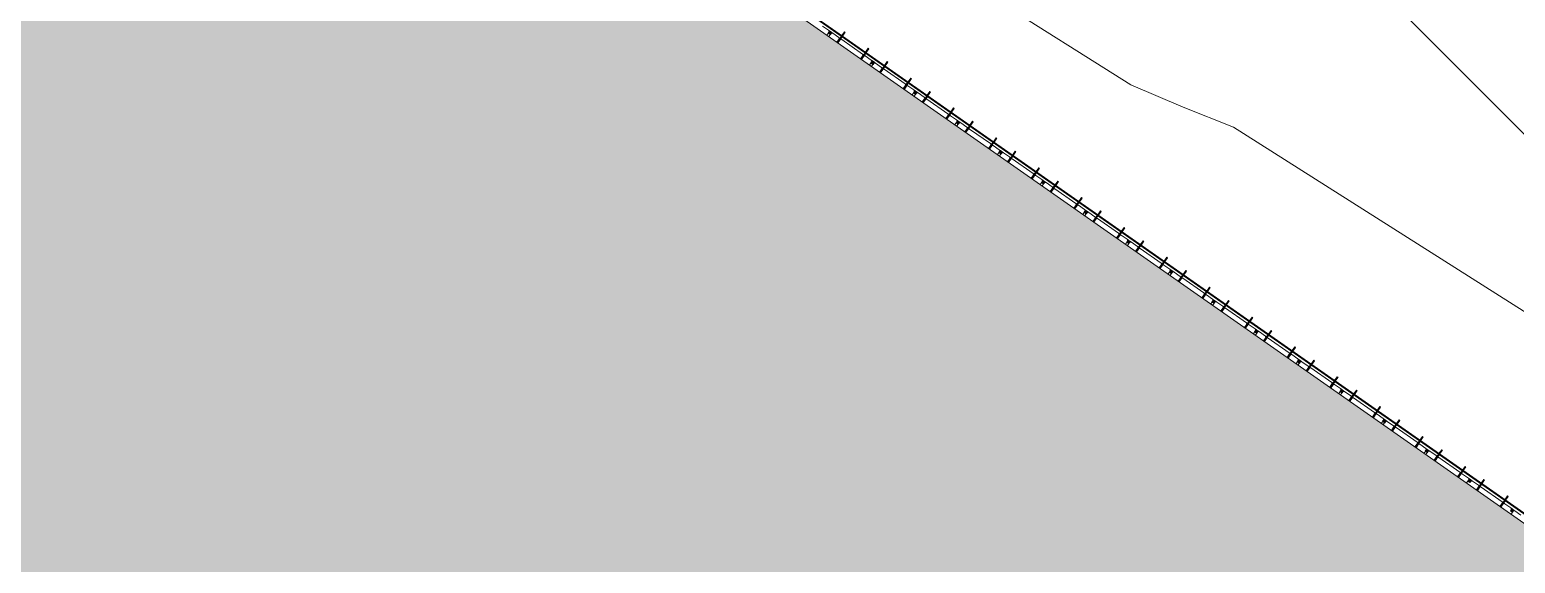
# Model space of a CAD drawing. Header units: millimetres. Extents: x -861324 to 439029, y -308065 to 694685.
# Drawn here: x -460050 to -388432, y 230517 to 256241 of the extents above; entities that cross this region are included whole.
import ezdxf

# ---------------------------------------------------------------- set-up
doc = ezdxf.new("R2010")
doc.units = ezdxf.units.MM
for name, color, linetype, lineweight in [('A-DETL-GENF', 92, 'Continuous', 9), ('A-DETL-THIN', 151, 'Continuous', 9), ('A-GENM', 13, 'Continuous', 9), ('C-TOPO-MAJR', 7, 'Continuous', 35), ('C-TOPO-MINR', 7, 'Continuous', 9), ('S-BEAM', 12, 'Continuous', 9)]:
    doc.layers.add(name, color=color, linetype=linetype, lineweight=lineweight)

# ---------------------------------------------------------------- blocks, each defined once
blk = doc.blocks.new('Dải phao đi lại kèm đỡ invester - DẢI PHAO ĐI LẠI-18522-BỐ TRÍ BÈ PIN HỒ BẢN MÒNG')
at = {"layer": 'A-GENM', "color": 7}
for p, q in [((-242, 1312), (-118, 1312)), ((-242, 1130), (-242, 1312)), ((-242, 1130), (-242, 770)), ((-242, 709), (-242, 770)), ((-192, 720), (0, 720)), ((-118, 1190), (-182, 1190)), ((-118, 1190), (-182, 1190)), ((-118, 1282), (-118, 1190)), ((-118, 1282), (-118, 1190)), ((0, 1312), (-88, 1312)), ((-242, 610), (-242, 669)), ((-242, 610), (-242, -620)), ((0, 660), (-192, 660)), ((-242, -681), (-242, -620)), ((-192, -670), (0, -670)), ((-242, -780), (-242, -721)), ((-242, -780), (-242, -1130)), ((-242, -1312), (-242, -1130)), ((-118, -1312), (-242, -1312)), ((0, -730), (-192, -730)), ((-182, -1190), (-118, -1190)), ((-182, -1190), (-118, -1190)), ((-118, -1190), (-118, -1282)), ((-118, -1190), (-118, -1282)), ((-88, -1312), (0, -1312))]:
    blk.add_line(p, q, dxfattribs=at)
at = {"layer": 'A-GENM', "color": 9}
for p, q in [((-242, 1312), (-242, 1130)), ((-118, 1312), (-242, 1312)), ((-242, 709), (-242, 770)), ((-182, 1190), (-118, 1190)), ((-182, 1190), (-118, 1190)), ((-118, 1190), (-118, 1282)), ((-118, 1190), (-118, 1282)), ((-242, 610), (-242, 669)), ((-242, -681), (-242, -620)), ((-242, -780), (-242, -721)), ((-242, -1130), (-242, -1312)), ((-242, -1312), (-118, -1312)), ((-118, -1190), (-182, -1190)), ((-118, -1190), (-182, -1190)), ((-118, -1282), (-118, -1190)), ((-118, -1282), (-118, -1190))]:
    blk.add_line(p, q, dxfattribs=at)
at = {"layer": 'A-GENM', "color": 7}
for centre, radius, start, end in [((-182, 1130), 60, 90, 180), ((-182, 1130), 60, 90, 180), ((-192, 770), 50, 180, 270), ((-192, 770), 50, 180, 255), ((-183, 1249), 25, 90, 270), ((-183, 1249), 25, 270, 90), ((-88, 1282), 30, 90, 180), ((-192, 610), 50, 90, 180), ((-192, 610), 50, 90, 165), ((-192, -620), 50, 180, 270), ((-192, -620), 50, 180, 255), ((-192, -780), 50, 90, 180), ((-182, -1130), 60, 180, 270), ((-182, -1130), 60, 180, 270), ((-192, -780), 50, 90, 165), ((-183, -1259), 25, 90, 270), ((-183, -1259), 25, 270, 90), ((-88, -1282), 30, 180, 270)]:
    blk.add_arc(centre, radius, start, end, dxfattribs=at)
at = {"layer": 'A-GENM', "color": 9}
for centre, radius, start, end in [((-182, 1130), 60, 90, 180), ((-182, 1130), 60, 90, 180), ((-183, 1249), 25, 90, 270), ((-183, 1249), 25, 270, 90), ((-182, -1130), 60, 180, 270), ((-182, -1130), 60, 180, 270), ((-183, -1259), 25, 90, 270), ((-183, -1259), 25, 270, 90)]:
    blk.add_arc(centre, radius, start, end, dxfattribs=at)
blk = doc.blocks.new('Dầm C52 - Dầm C52-19796-BỐ TRÍ BÈ PIN HỒ BẢN MÒNG')
at = {"layer": 'S-BEAM', "color": 7}
for p, q in [((38987, 20), (39347, 20)), ((39387, 20), (39613, 20)), ((39613, 20), (39613, -20)), ((39347, -20), (38987, -20)), ((39613, -20), (39387, -20))]:
    blk.add_line(p, q, dxfattribs=at)
blk = doc.blocks.new('Dầm C52 - Dầm C52-V201-BỐ TRÍ BÈ PIN HỒ BẢN MÒNG')
at = {"layer": 'S-BEAM', "color": 7}
for p, q in [((38987, 20), (39347, 20)), ((39387, 20), (39613, 20)), ((39613, 20), (39613, -20)), ((39309, -20), (39012, -20)), ((39613, -20), (39387, -20))]:
    blk.add_line(p, q, dxfattribs=at)
blk = doc.blocks.new('Dầm C52 - Dầm C52-V202-BỐ TRÍ BÈ PIN HỒ BẢN MÒNG')
at = {"layer": 'S-BEAM', "color": 7}
for p, q in [((38987, 20), (39347, 20)), ((39387, 20), (39613, 20)), ((39613, 20), (39613, -20)), ((39321, -20), (38987, -20)), ((39613, -20), (39387, -20))]:
    blk.add_line(p, q, dxfattribs=at)
blk = doc.blocks.new('Dầm C52 - Dầm C52-V203-BỐ TRÍ BÈ PIN HỒ BẢN MÒNG')
at = {"layer": 'S-BEAM', "color": 7}
for p, q in [((39030, 20), (39347, 20)), ((39387, 20), (39613, 20)), ((39613, 20), (39613, -20)), ((39347, -20), (38987, -20)), ((39613, -20), (39387, -20))]:
    blk.add_line(p, q, dxfattribs=at)
blk = doc.blocks.new('Dầm C52 - Dầm C52-V204-BỐ TRÍ BÈ PIN HỒ BẢN MÒNG')
at = {"layer": 'S-BEAM', "color": 7}
for p, q in [((38987, 20), (39305, 20)), ((39387, 20), (39613, 20)), ((39613, 20), (39613, -20)), ((39333, -20), (38987, -20)), ((39613, -20), (39387, -20))]:
    blk.add_line(p, q, dxfattribs=at)
blk = doc.blocks.new('Dầm C52 - Dầm C52-V205-BỐ TRÍ BÈ PIN HỒ BẢN MÒNG')
at = {"layer": 'S-BEAM', "color": 7}
for p, q in [((38987, 20), (39318, 20)), ((39387, 20), (39613, 20)), ((39613, 20), (39613, -20)), ((39346, -20), (38987, -20)), ((39613, -20), (39387, -20))]:
    blk.add_line(p, q, dxfattribs=at)
blk = doc.blocks.new('Dầm C52 - Dầm C52-V206-BỐ TRÍ BÈ PIN HỒ BẢN MÒNG')
at = {"layer": 'S-BEAM', "color": 7}
for p, q in [((38987, 20), (39347, 20)), ((39387, 20), (39613, 20)), ((39613, 20), (39613, -20)), ((39347, -20), (38987, -20)), ((39613, -20), (39387, -20))]:
    blk.add_line(p, q, dxfattribs=at)
blk = doc.blocks.new('Dầm C52 - Dầm C52-V207-BỐ TRÍ BÈ PIN HỒ BẢN MÒNG')
at = {"layer": 'S-BEAM', "color": 7}
for p, q in [((38987, 20), (39330, 20)), ((39387, 20), (39613, 20)), ((39613, 20), (39613, -20)), ((39347, -20), (38987, -20)), ((39613, -20), (39387, -20))]:
    blk.add_line(p, q, dxfattribs=at)
blk = doc.blocks.new('Dầm C52 - Dầm C52-19794-BỐ TRÍ BÈ PIN HỒ BẢN MÒNG')
at = {"layer": 'S-BEAM', "color": 7}
for p, q in [((38987, 20), (39347, 20)), ((39387, 20), (39613, 20)), ((39613, 20), (39613, -20)), ((39347, -20), (38987, -20)), ((39613, -20), (39387, -20))]:
    blk.add_line(p, q, dxfattribs=at)
blk = doc.blocks.new('Dai phao do pin - DẢI PHAO ĐỠ PIN-V210-BỐ TRÍ BÈ PIN HỒ BẢN MÒNG')
at = {"layer": 'A-GENM', "color": 9}
for p, q in [((-1312, 242), (-1130, 242)), ((-1312, 118), (-1312, 242)), ((-1312, 242), (-1312, 118)), ((-1130, 242), (-1312, 242)), ((-1282, 118), (-1190, 118)), ((-1190, 118), (-1282, 118)), ((-1282, 118), (-1190, 118)), ((-1190, 118), (-1190, 182)), ((-1190, 182), (-1190, 118)), ((-1190, 118), (-1190, 182))]:
    blk.add_line(p, q, dxfattribs=at)
at = {"layer": 'A-GENM', "color": 7}
for p, q in [((-1190, 118), (-1282, 118)), ((-1190, 182), (-1190, 118)), ((-780, 242), (-1130, 242))]:
    blk.add_line(p, q, dxfattribs=at)
at = {"layer": 'A-GENM', "color": 9}
for centre, radius, start, end in [((-1259, 183), 25, 0, 180), ((-1259, 183), 25, 0, 180), ((-1259, 183), 25, 180, 0), ((-1259, 183), 25, 180, 360), ((-1130, 182), 60, 90, 180), ((-1130, 182), 60, 90, 180), ((-1130, 182), 60, 90, 180)]:
    blk.add_arc(centre, radius, start, end, dxfattribs=at)
at = {"layer": 'A-GENM', "color": 7}
blk.add_arc((-1130, 182), 60, 90, 180, dxfattribs=at)
blk = doc.blocks.new('Dai phao do pin - DẢI PHAO ĐỠ PIN-V211-BỐ TRÍ BÈ PIN HỒ BẢN MÒNG')
at = {"layer": 'A-GENM', "color": 9}
for p, q in [((-1312, -242), (-1312, -118)), ((-1312, -118), (-1312, -242)), ((-1130, -242), (-1312, -242)), ((-1312, -242), (-1130, -242)), ((-1190, -118), (-1282, -118)), ((-1190, -118), (-1282, -118)), ((-1282, -118), (-1190, -118)), ((-1190, -182), (-1190, -118)), ((-1190, -182), (-1190, -118)), ((-1190, -118), (-1190, -182)), ((-721, -242), (-780, -242)), ((-620, -242), (-681, -242)), ((669, -242), (610, -242)), ((770, -242), (709, -242)), ((1312, -242), (1130, -242)), ((1130, -242), (1312, -242)), ((1279, -118), (1190, -118)), ((1190, -118), (1190, -182)), ((1279, -118), (1190, -118)), ((1190, -118), (1279, -118)), ((1190, -118), (1190, -182)), ((1190, -182), (1190, -118)), ((1198, -242), (1198, -116)), ((1198, -116), (1198, -242)), ((1380, -242), (1198, -242)), ((1198, -242), (1380, -242)), ((1279, -118), (1228, -118)), ((1279, -118), (1228, -118)), ((1228, -118), (1279, -118)), ((1312, -165), (1312, -242)), ((1312, -242), (1312, -165)), ((1320, -182), (1320, -118)), ((1320, -182), (1320, -118)), ((1320, -118), (1320, -182)), ((1789, -242), (1730, -242)), ((1890, -242), (1829, -242)), ((3179, -242), (3120, -242)), ((3280, -242), (3219, -242)), ((3822, -242), (3640, -242)), ((3640, -242), (3822, -242)), ((3792, -118), (3700, -118)), ((3700, -118), (3700, -182)), ((3792, -118), (3700, -118)), ((3700, -118), (3792, -118)), ((3700, -118), (3700, -182)), ((3700, -182), (3700, -118)), ((3708, -242), (3708, -116)), ((3708, -116), (3708, -242)), ((3890, -242), (3708, -242)), ((3708, -242), (3890, -242)), ((3830, -118), (3738, -118)), ((3830, -118), (3738, -118)), ((3738, -118), (3830, -118)), ((3822, -116), (3822, -242)), ((3822, -242), (3822, -116)), ((3830, -182), (3830, -118)), ((3830, -182), (3830, -118)), ((3830, -118), (3830, -182)), ((4299, -242), (4240, -242)), ((4400, -242), (4339, -242)), ((5689, -242), (5630, -242)), ((5790, -242), (5729, -242)), ((6332, -242), (6150, -242)), ((6150, -242), (6332, -242)), ((6302, -118), (6210, -118)), ((6210, -118), (6210, -182)), ((6302, -118), (6210, -118)), ((6210, -118), (6302, -118)), ((6210, -118), (6210, -182)), ((6210, -182), (6210, -118)), ((6218, -242), (6218, -116)), ((6218, -116), (6218, -242)), ((6400, -242), (6218, -242)), ((6218, -242), (6400, -242)), ((6340, -118), (6248, -118)), ((6340, -118), (6248, -118)), ((6248, -118), (6340, -118)), ((6332, -116), (6332, -242)), ((6332, -242), (6332, -116)), ((6340, -182), (6340, -118)), ((6340, -182), (6340, -118)), ((6340, -118), (6340, -182)), ((6809, -242), (6750, -242)), ((6910, -242), (6849, -242)), ((8199, -242), (8140, -242)), ((8300, -242), (8239, -242)), ((8842, -242), (8660, -242)), ((8660, -242), (8842, -242)), ((8812, -118), (8720, -118)), ((8720, -118), (8720, -182)), ((8812, -118), (8720, -118)), ((8720, -118), (8812, -118)), ((8720, -118), (8720, -182)), ((8720, -182), (8720, -118)), ((8728, -242), (8728, -116)), ((8728, -116), (8728, -242)), ((8910, -242), (8728, -242)), ((8728, -242), (8910, -242)), ((8850, -118), (8758, -118)), ((8850, -118), (8758, -118)), ((8758, -118), (8850, -118)), ((8842, -116), (8842, -242)), ((8842, -242), (8842, -116)), ((8850, -182), (8850, -118)), ((8850, -182), (8850, -118)), ((8850, -118), (8850, -182)), ((9319, -242), (9260, -242)), ((9420, -242), (9359, -242)), ((10709, -242), (10650, -242)), ((10810, -242), (10749, -242)), ((11352, -242), (11170, -242)), ((11170, -242), (11352, -242)), ((11322, -118), (11230, -118)), ((11230, -118), (11230, -182)), ((11322, -118), (11230, -118)), ((11230, -118), (11322, -118)), ((11230, -118), (11230, -182)), ((11230, -182), (11230, -118)), ((11238, -242), (11238, -116)), ((11238, -116), (11238, -242)), ((11420, -242), (11238, -242)), ((11238, -242), (11420, -242)), ((11360, -118), (11268, -118)), ((11360, -118), (11268, -118)), ((11268, -118), (11360, -118)), ((11352, -116), (11352, -242)), ((11352, -242), (11352, -116)), ((11360, -182), (11360, -118)), ((11360, -182), (11360, -118)), ((11360, -118), (11360, -182)), ((11829, -242), (11770, -242)), ((11930, -242), (11869, -242)), ((13219, -242), (13160, -242)), ((13320, -242), (13259, -242)), ((13862, -242), (13680, -242)), ((13680, -242), (13862, -242)), ((13832, -118), (13740, -118)), ((13740, -118), (13740, -182)), ((13832, -118), (13740, -118)), ((13740, -118), (13832, -118)), ((13740, -118), (13740, -182)), ((13740, -182), (13740, -118)), ((13748, -242), (13748, -116)), ((13748, -116), (13748, -242)), ((13930, -242), (13748, -242)), ((13748, -242), (13930, -242)), ((13870, -118), (13778, -118)), ((13870, -118), (13778, -118)), ((13778, -118), (13870, -118)), ((13862, -116), (13862, -242)), ((13862, -242), (13862, -116)), ((13870, -182), (13870, -118)), ((13870, -182), (13870, -118)), ((13870, -118), (13870, -182)), ((14339, -242), (14280, -242)), ((14440, -242), (14379, -242)), ((15729, -242), (15670, -242)), ((15830, -242), (15769, -242)), ((16372, -242), (16190, -242)), ((16190, -242), (16372, -242)), ((16342, -118), (16250, -118)), ((16250, -118), (16250, -182)), ((16342, -118), (16250, -118)), ((16250, -118), (16342, -118)), ((16250, -118), (16250, -182)), ((16250, -182), (16250, -118)), ((16258, -242), (16258, -116)), ((16258, -116), (16258, -242)), ((16440, -242), (16258, -242)), ((16258, -242), (16440, -242)), ((16380, -118), (16288, -118)), ((16380, -118), (16288, -118)), ((16288, -118), (16380, -118)), ((16372, -116), (16372, -242)), ((16372, -242), (16372, -116)), ((16380, -182), (16380, -118)), ((16380, -182), (16380, -118)), ((16380, -118), (16380, -182)), ((16849, -242), (16790, -242)), ((16950, -242), (16889, -242)), ((18239, -242), (18180, -242)), ((18340, -242), (18279, -242)), ((18882, -242), (18700, -242)), ((18700, -242), (18882, -242)), ((18852, -118), (18760, -118)), ((18760, -118), (18760, -182)), ((18852, -118), (18760, -118)), ((18760, -118), (18852, -118)), ((18760, -118), (18760, -182)), ((18760, -182), (18760, -118)), ((18768, -242), (18768, -116)), ((18768, -116), (18768, -242)), ((18950, -242), (18768, -242)), ((18768, -242), (18950, -242)), ((18890, -118), (18798, -118)), ((18890, -118), (18798, -118)), ((18798, -118), (18890, -118)), ((18882, -116), (18882, -242)), ((18882, -242), (18882, -116)), ((18890, -182), (18890, -118)), ((18890, -182), (18890, -118)), ((18890, -118), (18890, -182)), ((19359, -242), (19300, -242)), ((19460, -242), (19399, -242)), ((20749, -242), (20690, -242)), ((20850, -242), (20789, -242)), ((21392, -242), (21210, -242)), ((21210, -242), (21392, -242)), ((21362, -118), (21270, -118)), ((21270, -118), (21270, -182)), ((21362, -118), (21270, -118)), ((21270, -118), (21362, -118)), ((21270, -118), (21270, -182)), ((21270, -182), (21270, -118)), ((21278, -242), (21278, -116)), ((21278, -116), (21278, -242)), ((21460, -242), (21278, -242)), ((21278, -242), (21460, -242)), ((21400, -118), (21308, -118)), ((21400, -118), (21308, -118)), ((21308, -118), (21400, -118)), ((21392, -116), (21392, -242)), ((21392, -242), (21392, -116)), ((21400, -182), (21400, -118)), ((21400, -182), (21400, -118)), ((21400, -118), (21400, -182)), ((21869, -242), (21810, -242)), ((21970, -242), (21909, -242)), ((23259, -242), (23200, -242)), ((23360, -242), (23299, -242)), ((23902, -242), (23720, -242)), ((23720, -242), (23902, -242)), ((23872, -118), (23780, -118)), ((23780, -118), (23780, -182)), ((23872, -118), (23780, -118)), ((23780, -118), (23872, -118)), ((23780, -118), (23780, -182)), ((23780, -182), (23780, -118)), ((23788, -242), (23788, -116)), ((23788, -116), (23788, -242)), ((23970, -242), (23788, -242)), ((23788, -242), (23970, -242)), ((23910, -118), (23818, -118)), ((23910, -118), (23818, -118)), ((23818, -118), (23910, -118)), ((23902, -116), (23902, -242)), ((23902, -242), (23902, -116)), ((23910, -182), (23910, -118)), ((23910, -182), (23910, -118)), ((23910, -118), (23910, -182)), ((24379, -242), (24320, -242)), ((24480, -242), (24419, -242)), ((25769, -242), (25710, -242)), ((25870, -242), (25809, -242)), ((26412, -242), (26230, -242)), ((26230, -242), (26412, -242)), ((26382, -118), (26290, -118)), ((26290, -118), (26290, -182)), ((26382, -118), (26290, -118)), ((26290, -118), (26382, -118)), ((26290, -118), (26290, -182)), ((26290, -182), (26290, -118)), ((26298, -242), (26298, -116)), ((26298, -116), (26298, -242)), ((26480, -242), (26298, -242)), ((26298, -242), (26480, -242)), ((26420, -118), (26328, -118)), ((26420, -118), (26328, -118)), ((26328, -118), (26420, -118)), ((26412, -116), (26412, -242)), ((26412, -242), (26412, -116)), ((26420, -182), (26420, -118)), ((26420, -182), (26420, -118)), ((26420, -118), (26420, -182)), ((26889, -242), (26830, -242)), ((26990, -242), (26929, -242)), ((28279, -242), (28220, -242)), ((28380, -242), (28319, -242)), ((28922, -242), (28740, -242)), ((28740, -242), (28922, -242)), ((28892, -118), (28800, -118)), ((28800, -118), (28800, -182)), ((28892, -118), (28800, -118)), ((28800, -118), (28892, -118)), ((28800, -118), (28800, -182)), ((28800, -182), (28800, -118)), ((28808, -242), (28808, -116)), ((28808, -116), (28808, -242)), ((28990, -242), (28808, -242)), ((28808, -242), (28990, -242)), ((28930, -118), (28838, -118)), ((28930, -118), (28838, -118)), ((28838, -118), (28930, -118)), ((28922, -116), (28922, -242)), ((28922, -242), (28922, -116)), ((28930, -182), (28930, -118)), ((28930, -182), (28930, -118)), ((28930, -118), (28930, -182)), ((29399, -242), (29340, -242)), ((29500, -242), (29439, -242)), ((30789, -242), (30730, -242)), ((30890, -242), (30829, -242)), ((31432, -242), (31250, -242)), ((31250, -242), (31432, -242)), ((31402, -118), (31310, -118)), ((31310, -118), (31310, -182)), ((31402, -118), (31310, -118)), ((31310, -118), (31402, -118)), ((31310, -118), (31310, -182)), ((31310, -182), (31310, -118)), ((31318, -242), (31318, -116)), ((31318, -116), (31318, -242)), ((31500, -242), (31318, -242)), ((31318, -242), (31500, -242)), ((31440, -118), (31348, -118)), ((31440, -118), (31348, -118)), ((31348, -118), (31440, -118)), ((31432, -116), (31432, -242)), ((31432, -242), (31432, -116)), ((31440, -182), (31440, -118)), ((31440, -182), (31440, -118)), ((31440, -118), (31440, -182)), ((31909, -242), (31850, -242)), ((32010, -242), (31949, -242)), ((33299, -242), (33240, -242)), ((33400, -242), (33339, -242)), ((33942, -242), (33760, -242)), ((33760, -242), (33942, -242)), ((33912, -118), (33820, -118)), ((33820, -118), (33820, -182)), ((33912, -118), (33820, -118)), ((33820, -118), (33912, -118)), ((33820, -118), (33820, -182)), ((33820, -182), (33820, -118)), ((33828, -242), (33828, -116)), ((33828, -116), (33828, -242)), ((34010, -242), (33828, -242)), ((33828, -242), (34010, -242)), ((33950, -118), (33858, -118)), ((33950, -118), (33858, -118)), ((33858, -118), (33950, -118)), ((33942, -116), (33942, -242)), ((33942, -242), (33942, -116)), ((33950, -182), (33950, -118)), ((33950, -182), (33950, -118)), ((33950, -118), (33950, -182)), ((34419, -242), (34360, -242)), ((34520, -242), (34459, -242)), ((35809, -242), (35750, -242)), ((35910, -242), (35849, -242)), ((36452, -242), (36270, -242)), ((36270, -242), (36452, -242)), ((36422, -118), (36330, -118)), ((36330, -118), (36330, -182)), ((36422, -118), (36330, -118)), ((36330, -118), (36422, -118)), ((36330, -118), (36330, -182)), ((36330, -182), (36330, -118)), ((36338, -242), (36338, -116)), ((36338, -116), (36338, -242)), ((36520, -242), (36338, -242)), ((36338, -242), (36520, -242)), ((36460, -118), (36368, -118)), ((36460, -118), (36368, -118)), ((36368, -118), (36460, -118)), ((36452, -116), (36452, -242)), ((36452, -242), (36452, -116)), ((36460, -182), (36460, -118)), ((36460, -182), (36460, -118)), ((36460, -118), (36460, -182))]:
    blk.add_line(p, q, dxfattribs=at)
at = {"layer": 'A-GENM', "color": 7}
for p, q in [((-1282, -118), (-1190, -118)), ((-1190, -118), (-1190, -182)), ((-1130, -242), (-780, -242)), ((-721, -242), (-780, -242)), ((-730, -192), (-730, 0)), ((-620, -242), (-681, -242)), ((-670, 0), (-670, -192)), ((-620, -242), (610, -242)), ((669, -242), (610, -242)), ((660, -192), (660, 0)), ((770, -242), (709, -242)), ((720, 0), (720, -192)), ((770, -242), (1130, -242)), ((1190, -182), (1190, -118)), ((1190, -118), (1282, -118)), ((1198, -2), (1198, -88)), ((1228, -118), (1320, -118)), ((1312, -88), (1312, 0)), ((1320, -118), (1320, -182)), ((1380, -242), (1730, -242)), ((1789, -242), (1730, -242)), ((1780, -192), (1780, 0)), ((1890, -242), (1829, -242)), ((1840, 0), (1840, -192)), ((1890, -242), (3120, -242)), ((3179, -242), (3120, -242)), ((3170, -192), (3170, 0)), ((3280, -242), (3219, -242)), ((3230, 0), (3230, -192)), ((3280, -242), (3640, -242)), ((3700, -182), (3700, -118)), ((3700, -118), (3792, -118)), ((3708, 0), (3708, -88)), ((3738, -118), (3830, -118)), ((3822, -88), (3822, 0)), ((3830, -118), (3830, -182)), ((3890, -242), (4240, -242)), ((4299, -242), (4240, -242)), ((4290, -192), (4290, 0)), ((4400, -242), (4339, -242)), ((4350, 0), (4350, -192)), ((4400, -242), (5630, -242)), ((5689, -242), (5630, -242)), ((5680, -192), (5680, 0)), ((5790, -242), (5729, -242)), ((5740, 0), (5740, -192)), ((5790, -242), (6150, -242)), ((6210, -182), (6210, -118)), ((6210, -118), (6302, -118)), ((6218, 0), (6218, -88)), ((6248, -118), (6340, -118)), ((6332, -88), (6332, 0)), ((6340, -118), (6340, -182)), ((6400, -242), (6750, -242)), ((6809, -242), (6750, -242)), ((6800, -192), (6800, 0)), ((6910, -242), (6849, -242)), ((6860, 0), (6860, -192)), ((6910, -242), (8140, -242)), ((8199, -242), (8140, -242)), ((8190, -192), (8190, 0)), ((8300, -242), (8239, -242)), ((8250, 0), (8250, -192)), ((8300, -242), (8660, -242)), ((8720, -182), (8720, -118)), ((8720, -118), (8812, -118)), ((8728, 0), (8728, -88)), ((8758, -118), (8850, -118)), ((8842, -88), (8842, 0)), ((8850, -118), (8850, -182)), ((8910, -242), (9260, -242)), ((9319, -242), (9260, -242)), ((9310, -192), (9310, 0)), ((9420, -242), (9359, -242)), ((9370, 0), (9370, -192)), ((9420, -242), (10650, -242)), ((10709, -242), (10650, -242)), ((10700, -192), (10700, 0)), ((10810, -242), (10749, -242)), ((10760, 0), (10760, -192)), ((10810, -242), (11170, -242)), ((11230, -182), (11230, -118)), ((11230, -118), (11322, -118)), ((11238, 0), (11238, -88)), ((11268, -118), (11360, -118)), ((11352, -88), (11352, 0)), ((11360, -118), (11360, -182)), ((11420, -242), (11770, -242)), ((11829, -242), (11770, -242)), ((11820, -192), (11820, 0)), ((11930, -242), (11869, -242)), ((11880, 0), (11880, -192)), ((11930, -242), (13160, -242)), ((13219, -242), (13160, -242)), ((13210, -192), (13210, 0)), ((13320, -242), (13259, -242)), ((13270, 0), (13270, -192)), ((13320, -242), (13680, -242)), ((13740, -182), (13740, -118)), ((13740, -118), (13832, -118)), ((13748, 0), (13748, -88)), ((13778, -118), (13870, -118)), ((13862, -88), (13862, 0)), ((13870, -118), (13870, -182)), ((13930, -242), (14280, -242)), ((14339, -242), (14280, -242)), ((14330, -192), (14330, 0)), ((14440, -242), (14379, -242)), ((14390, 0), (14390, -192)), ((14440, -242), (15670, -242)), ((15729, -242), (15670, -242)), ((15720, -192), (15720, 0)), ((15830, -242), (15769, -242)), ((15780, 0), (15780, -192)), ((15830, -242), (16190, -242)), ((16250, -182), (16250, -118)), ((16250, -118), (16342, -118)), ((16258, 0), (16258, -88)), ((16288, -118), (16380, -118)), ((16372, -88), (16372, 0)), ((16380, -118), (16380, -182)), ((16440, -242), (16790, -242)), ((16849, -242), (16790, -242)), ((16840, -192), (16840, 0)), ((16950, -242), (16889, -242)), ((16900, 0), (16900, -192)), ((16950, -242), (18180, -242)), ((18239, -242), (18180, -242)), ((18230, -192), (18230, 0)), ((18340, -242), (18279, -242)), ((18290, 0), (18290, -192)), ((18340, -242), (18700, -242)), ((18760, -182), (18760, -118)), ((18760, -118), (18852, -118)), ((18768, 0), (18768, -88)), ((18798, -118), (18890, -118)), ((18882, -88), (18882, 0)), ((18890, -118), (18890, -182)), ((18950, -242), (19300, -242)), ((19359, -242), (19300, -242)), ((19350, -192), (19350, 0)), ((19460, -242), (19399, -242)), ((19410, 0), (19410, -192)), ((19460, -242), (20690, -242)), ((20749, -242), (20690, -242)), ((20740, -192), (20740, 0)), ((20850, -242), (20789, -242)), ((20800, 0), (20800, -192)), ((20850, -242), (21210, -242)), ((21270, -182), (21270, -118)), ((21270, -118), (21362, -118)), ((21278, 0), (21278, -88)), ((21308, -118), (21400, -118)), ((21392, -88), (21392, 0)), ((21400, -118), (21400, -182)), ((21460, -242), (21810, -242)), ((21869, -242), (21810, -242)), ((21860, -192), (21860, 0)), ((21970, -242), (21909, -242)), ((21920, 0), (21920, -192)), ((21970, -242), (23200, -242)), ((23259, -242), (23200, -242)), ((23250, -192), (23250, 0)), ((23360, -242), (23299, -242)), ((23310, 0), (23310, -192)), ((23360, -242), (23720, -242)), ((23780, -182), (23780, -118)), ((23780, -118), (23872, -118)), ((23788, 0), (23788, -88)), ((23818, -118), (23910, -118)), ((23902, -88), (23902, 0)), ((23910, -118), (23910, -182)), ((23970, -242), (24320, -242)), ((24379, -242), (24320, -242)), ((24370, -192), (24370, 0)), ((24480, -242), (24419, -242)), ((24430, 0), (24430, -192)), ((24480, -242), (25710, -242)), ((25769, -242), (25710, -242)), ((25760, -192), (25760, 0)), ((25870, -242), (25809, -242)), ((25820, 0), (25820, -192)), ((25870, -242), (26230, -242)), ((26290, -182), (26290, -118)), ((26290, -118), (26382, -118)), ((26298, 0), (26298, -88)), ((26328, -118), (26420, -118)), ((26412, -88), (26412, 0)), ((26420, -118), (26420, -182)), ((26480, -242), (26830, -242)), ((26889, -242), (26830, -242)), ((26880, -192), (26880, 0)), ((26990, -242), (26929, -242)), ((26940, 0), (26940, -192)), ((26990, -242), (28220, -242)), ((28279, -242), (28220, -242)), ((28270, -192), (28270, 0)), ((28380, -242), (28319, -242)), ((28330, 0), (28330, -192)), ((28380, -242), (28740, -242)), ((28800, -182), (28800, -118)), ((28800, -118), (28892, -118)), ((28808, 0), (28808, -88)), ((28838, -118), (28930, -118)), ((28922, -88), (28922, 0)), ((28930, -118), (28930, -182)), ((28990, -242), (29340, -242)), ((29399, -242), (29340, -242)), ((29390, -192), (29390, 0)), ((29500, -242), (29439, -242)), ((29450, 0), (29450, -192)), ((29500, -242), (30730, -242)), ((30789, -242), (30730, -242)), ((30780, -192), (30780, 0)), ((30890, -242), (30829, -242)), ((30840, 0), (30840, -192)), ((30890, -242), (31250, -242)), ((31310, -182), (31310, -118)), ((31310, -118), (31402, -118)), ((31318, 0), (31318, -88)), ((31348, -118), (31440, -118)), ((31432, -88), (31432, 0)), ((31440, -118), (31440, -182)), ((31500, -242), (31850, -242)), ((31909, -242), (31850, -242)), ((31900, -192), (31900, -13)), ((32010, -242), (31949, -242)), ((31960, 0), (31960, -192)), ((32010, -242), (33240, -242)), ((33299, -242), (33240, -242)), ((33290, -192), (33290, 0)), ((33400, -242), (33339, -242)), ((33350, 0), (33350, -192)), ((33400, -242), (33760, -242)), ((33820, -182), (33820, -118)), ((33820, -118), (33912, -118)), ((33828, 0), (33828, -88)), ((33858, -118), (33950, -118)), ((33942, -88), (33942, 0)), ((33950, -118), (33950, -182)), ((34010, -242), (34360, -242)), ((34419, -242), (34360, -242)), ((34410, -192), (34410, 0)), ((34520, -242), (34459, -242)), ((34470, 0), (34470, -192)), ((34520, -242), (35750, -242)), ((35809, -242), (35750, -242)), ((35800, -192), (35800, 0)), ((35910, -242), (35849, -242)), ((35860, 0), (35860, -192)), ((35910, -242), (36270, -242)), ((36330, -182), (36330, -118)), ((36330, -118), (36422, -118)), ((36338, 0), (36338, -88)), ((36368, -118), (36460, -118)), ((36452, -88), (36452, 0)), ((36460, -118), (36460, -182)), ((36520, -242), (36870, -242))]:
    blk.add_line(p, q, dxfattribs=at)
at = {"layer": 'A-GENM', "color": 9}
for centre, radius, start, end in [((-1259, -183), 25, 0, 180), ((-1259, -183), 25, 0, 180), ((-1259, -183), 25, 180, 360), ((-1259, -183), 25, 180, 360), ((-1130, -182), 60, 180, 270), ((-1130, -182), 60, 180, 270), ((-1130, -182), 60, 180, 270), ((1130, -182), 60, 270, 0), ((1130, -182), 60, 270, 0), ((1130, -182), 60, 270, 360), ((1249, -183), 25, 0, 180), ((1249, -183), 25, 360, 180), ((1249, -183), 25, 180, 0), ((1249, -183), 25, 180, 360), ((1251, -183), 25, 0, 180), ((1251, -183), 25, 0, 180), ((1251, -183), 25, 180, 360), ((1251, -183), 25, 180, 360), ((1380, -182), 60, 180, 270), ((1380, -182), 60, 180, 270), ((1380, -182), 60, 180, 270), ((3640, -182), 60, 270, 0), ((3640, -182), 60, 270, 0), ((3640, -182), 60, 270, 360), ((3759, -183), 25, 0, 180), ((3759, -183), 25, 360, 180), ((3759, -183), 25, 180, 0), ((3759, -183), 25, 180, 360), ((3761, -183), 25, 0, 180), ((3761, -183), 25, 0, 180), ((3761, -183), 25, 180, 360), ((3761, -183), 25, 180, 360), ((3890, -182), 60, 180, 270), ((3890, -182), 60, 180, 270), ((3890, -182), 60, 180, 270), ((6150, -182), 60, 270, 0), ((6150, -182), 60, 270, 0), ((6150, -182), 60, 270, 0), ((6269, -183), 25, 0, 180), ((6269, -183), 25, 360, 180), ((6269, -183), 25, 180, 0), ((6269, -183), 25, 180, 360), ((6271, -183), 25, 0, 180), ((6271, -183), 25, 0, 180), ((6271, -183), 25, 180, 360), ((6271, -183), 25, 180, 360), ((6400, -182), 60, 180, 270), ((6400, -182), 60, 180, 270), ((6400, -182), 60, 180, 270), ((8660, -182), 60, 270, 0), ((8660, -182), 60, 270, 0), ((8660, -182), 60, 270, 0), ((8779, -183), 25, 0, 180), ((8779, -183), 25, 360, 180), ((8779, -183), 25, 180, 0), ((8779, -183), 25, 180, 360), ((8781, -183), 25, 0, 180), ((8781, -183), 25, 0, 180), ((8781, -183), 25, 180, 360), ((8781, -183), 25, 180, 360), ((8910, -182), 60, 180, 270), ((8910, -182), 60, 180, 270), ((8910, -182), 60, 180, 270), ((11170, -182), 60, 270, 0), ((11170, -182), 60, 270, 0), ((11170, -182), 60, 270, 0), ((11289, -183), 25, 0, 180), ((11289, -183), 25, 360, 180), ((11289, -183), 25, 180, 0), ((11289, -183), 25, 180, 360), ((11291, -183), 25, 0, 180), ((11291, -183), 25, 0, 180), ((11291, -183), 25, 180, 360), ((11291, -183), 25, 180, 360), ((11420, -182), 60, 180, 270), ((11420, -182), 60, 180, 270), ((11420, -182), 60, 180, 270), ((13680, -182), 60, 270, 0), ((13680, -182), 60, 270, 0), ((13680, -182), 60, 270, 0), ((13799, -183), 25, 0, 180), ((13799, -183), 25, 360, 180), ((13799, -183), 25, 180, 0), ((13799, -183), 25, 180, 360), ((13801, -183), 25, 0, 180), ((13801, -183), 25, 0, 180), ((13801, -183), 25, 180, 360), ((13801, -183), 25, 180, 360), ((13930, -182), 60, 180, 270), ((13930, -182), 60, 180, 270), ((13930, -182), 60, 180, 270), ((16190, -182), 60, 270, 0), ((16190, -182), 60, 270, 0), ((16190, -182), 60, 270, 0), ((16309, -183), 25, 0, 180), ((16309, -183), 25, 360, 180), ((16309, -183), 25, 180, 360), ((16309, -183), 25, 180, 360), ((16311, -183), 25, 0, 180), ((16311, -183), 25, 0, 180), ((16311, -183), 25, 180, 360), ((16311, -183), 25, 180, 360), ((16440, -182), 60, 180, 270), ((16440, -182), 60, 180, 270), ((16440, -182), 60, 180, 270), ((18700, -182), 60, 270, 0), ((18700, -182), 60, 270, 0), ((18700, -182), 60, 270, 360), ((18819, -183), 25, 0, 180), ((18819, -183), 25, 360, 180), ((18819, -183), 25, 180, 0), ((18819, -183), 25, 180, 360), ((18821, -183), 25, 0, 180), ((18821, -183), 25, 0, 180), ((18821, -183), 25, 180, 360), ((18821, -183), 25, 180, 360), ((18950, -182), 60, 180, 270), ((18950, -182), 60, 180, 270), ((18950, -182), 60, 180, 270), ((21210, -182), 60, 270, 0), ((21210, -182), 60, 270, 0), ((21210, -182), 60, 270, 360), ((21329, -183), 25, 0, 180), ((21329, -183), 25, 360, 180), ((21329, -183), 25, 180, 0), ((21329, -183), 25, 180, 360), ((21331, -183), 25, 0, 180), ((21331, -183), 25, 0, 180), ((21331, -183), 25, 180, 360), ((21331, -183), 25, 180, 360), ((21460, -182), 60, 180, 270), ((21460, -182), 60, 180, 270), ((21460, -182), 60, 180, 270), ((23720, -182), 60, 270, 0), ((23720, -182), 60, 270, 0), ((23720, -182), 60, 270, 360), ((23839, -183), 25, 0, 180), ((23839, -183), 25, 360, 180), ((23839, -183), 25, 180, 0), ((23839, -183), 25, 180, 360), ((23841, -183), 25, 0, 180), ((23841, -183), 25, 0, 180), ((23841, -183), 25, 180, 360), ((23841, -183), 25, 180, 360), ((23970, -182), 60, 180, 270), ((23970, -182), 60, 180, 270), ((23970, -182), 60, 180, 270), ((26230, -182), 60, 270, 0), ((26230, -182), 60, 270, 0), ((26230, -182), 60, 270, 360), ((26349, -183), 25, 0, 180), ((26349, -183), 25, 360, 180), ((26349, -183), 25, 180, 0), ((26349, -183), 25, 180, 360), ((26351, -183), 25, 0, 180), ((26351, -183), 25, 0, 180), ((26351, -183), 25, 180, 360), ((26351, -183), 25, 180, 360), ((26480, -182), 60, 180, 270), ((26480, -182), 60, 180, 270), ((26480, -182), 60, 180, 270), ((28740, -182), 60, 270, 0), ((28740, -182), 60, 270, 0), ((28740, -182), 60, 270, 360), ((28859, -183), 25, 0, 180), ((28859, -183), 25, 360, 180), ((28859, -183), 25, 180, 0), ((28859, -183), 25, 180, 360), ((28861, -183), 25, 0, 180), ((28861, -183), 25, 0, 180), ((28861, -183), 25, 180, 360), ((28861, -183), 25, 180, 360), ((28990, -182), 60, 180, 270), ((28990, -182), 60, 180, 270), ((28990, -182), 60, 180, 270), ((31250, -182), 60, 270, 0), ((31250, -182), 60, 270, 0), ((31250, -182), 60, 270, 360), ((31369, -183), 25, 0, 180), ((31369, -183), 25, 360, 180), ((31369, -183), 25, 180, 0), ((31369, -183), 25, 180, 360), ((31371, -183), 25, 0, 180), ((31371, -183), 25, 0, 180), ((31371, -183), 25, 180, 360), ((31371, -183), 25, 180, 360), ((31500, -182), 60, 180, 270), ((31500, -182), 60, 180, 270), ((31500, -182), 60, 180, 270), ((33760, -182), 60, 270, 0), ((33760, -182), 60, 270, 0), ((33760, -182), 60, 270, 360), ((33879, -183), 25, 0, 180), ((33879, -183), 25, 360, 180), ((33879, -183), 25, 180, 0), ((33879, -183), 25, 180, 360), ((33881, -183), 25, 0, 180), ((33881, -183), 25, 0, 180), ((33881, -183), 25, 180, 360), ((33881, -183), 25, 180, 360), ((34010, -182), 60, 180, 270), ((34010, -182), 60, 180, 270), ((34010, -182), 60, 180, 270), ((36270, -182), 60, 270, 0), ((36270, -182), 60, 270, 0), ((36270, -182), 60, 270, 360), ((36389, -183), 25, 0, 180), ((36389, -183), 25, 360, 180), ((36389, -183), 25, 180, 0), ((36389, -183), 25, 180, 360), ((36391, -183), 25, 0, 180), ((36391, -183), 25, 0, 180), ((36391, -183), 25, 180, 360), ((36391, -183), 25, 180, 360), ((36520, -182), 60, 180, 270), ((36520, -182), 60, 180, 270), ((36520, -182), 60, 180, 270)]:
    blk.add_arc(centre, radius, start, end, dxfattribs=at)
at = {"layer": 'A-GENM', "color": 7}
for centre, radius, start, end in [((-1130, -182), 60, 180, 270), ((-780, -192), 50, 270, 0), ((-780, -192), 50, 270, 345), ((-620, -192), 50, 180, 270), ((-620, -192), 50, 180, 255), ((610, -192), 50, 270, 0), ((610, -192), 50, 270, 345), ((770, -192), 50, 180, 270), ((770, -192), 50, 180, 255), ((1130, -182), 60, 270, 0), ((1228, -88), 30, 180, 270), ((1282, -88), 30, 270, 0), ((1380, -182), 60, 180, 270), ((1730, -192), 50, 270, 0), ((1730, -192), 50, 270, 345), ((1890, -192), 50, 180, 270), ((1890, -192), 50, 180, 255), ((3120, -192), 50, 270, 0), ((3120, -192), 50, 270, 345), ((3280, -192), 50, 180, 270), ((3280, -192), 50, 180, 255), ((3640, -182), 60, 270, 360), ((3738, -88), 30, 180, 270), ((3792, -88), 30, 270, 0), ((3890, -182), 60, 180, 270), ((4240, -192), 50, 270, 0), ((4240, -192), 50, 270, 345), ((4400, -192), 50, 180, 270), ((4400, -192), 50, 180, 255), ((5630, -192), 50, 270, 0), ((5630, -192), 50, 270, 345), ((5790, -192), 50, 180, 270), ((5790, -192), 50, 180, 255), ((6150, -182), 60, 270, 360), ((6248, -88), 30, 180, 270), ((6302, -88), 30, 270, 0), ((6400, -182), 60, 180, 270), ((6750, -192), 50, 270, 360), ((6750, -192), 50, 270, 345), ((6910, -192), 50, 180, 270), ((6910, -192), 50, 180, 255), ((8140, -192), 50, 270, 0), ((8140, -192), 50, 270, 345), ((8300, -192), 50, 180, 270), ((8300, -192), 50, 180, 255), ((8660, -182), 60, 270, 360), ((8758, -88), 30, 180, 270), ((8812, -88), 30, 270, 0), ((8910, -182), 60, 180, 270), ((9260, -192), 50, 270, 0), ((9260, -192), 50, 270, 345), ((9420, -192), 50, 180, 270), ((9420, -192), 50, 180, 255), ((10650, -192), 50, 270, 0), ((10650, -192), 50, 270, 345), ((10810, -192), 50, 180, 270), ((10810, -192), 50, 180, 255), ((11170, -182), 60, 270, 360), ((11268, -88), 30, 180, 270), ((11322, -88), 30, 270, 0), ((11420, -182), 60, 180, 270), ((11770, -192), 50, 270, 0), ((11770, -192), 50, 270, 345), ((11930, -192), 50, 180, 270), ((11930, -192), 50, 180, 255), ((13160, -192), 50, 270, 0), ((13160, -192), 50, 270, 345), ((13320, -192), 50, 180, 270), ((13320, -192), 50, 180, 255), ((13680, -182), 60, 270, 360), ((13778, -88), 30, 180, 270), ((13832, -88), 30, 270, 0), ((13930, -182), 60, 180, 270), ((14280, -192), 50, 270, 0), ((14280, -192), 50, 270, 345), ((14440, -192), 50, 180, 270), ((14440, -192), 50, 180, 255), ((15670, -192), 50, 270, 0), ((15670, -192), 50, 270, 345), ((15830, -192), 50, 180, 270), ((15830, -192), 50, 180, 255), ((16190, -182), 60, 270, 360), ((16288, -88), 30, 180, 270), ((16342, -88), 30, 270, 360), ((16440, -182), 60, 180, 270), ((16790, -192), 50, 270, 0), ((16790, -192), 50, 270, 345), ((16950, -192), 50, 180, 270), ((16950, -192), 50, 180, 255), ((18180, -192), 50, 270, 0), ((18180, -192), 50, 270, 345), ((18340, -192), 50, 180, 270), ((18340, -192), 50, 180, 255), ((18700, -182), 60, 270, 360), ((18798, -88), 30, 180, 270), ((18852, -88), 30, 270, 0), ((18950, -182), 60, 180, 270), ((19300, -192), 50, 270, 0), ((19300, -192), 50, 270, 345), ((19460, -192), 50, 180, 270), ((19460, -192), 50, 180, 255), ((20690, -192), 50, 270, 0), ((20690, -192), 50, 270, 345), ((20850, -192), 50, 180, 270), ((20850, -192), 50, 180, 255), ((21210, -182), 60, 270, 360), ((21308, -88), 30, 180, 270), ((21362, -88), 30, 270, 0), ((21460, -182), 60, 180, 270), ((21810, -192), 50, 270, 0), ((21810, -192), 50, 270, 345), ((21970, -192), 50, 180, 270), ((21970, -192), 50, 180, 255), ((23200, -192), 50, 270, 0), ((23200, -192), 50, 270, 345), ((23360, -192), 50, 180, 270), ((23360, -192), 50, 180, 255), ((23720, -182), 60, 270, 360), ((23818, -88), 30, 180, 270), ((23872, -88), 30, 270, 0), ((23970, -182), 60, 180, 270), ((24320, -192), 50, 270, 360), ((24320, -192), 50, 270, 345), ((24480, -192), 50, 180, 270), ((24480, -192), 50, 180, 255), ((25710, -192), 50, 270, 0), ((25710, -192), 50, 270, 345), ((25870, -192), 50, 180, 270), ((25870, -192), 50, 180, 255), ((26230, -182), 60, 270, 360), ((26328, -88), 30, 180, 270), ((26382, -88), 30, 270, 0), ((26480, -182), 60, 180, 270), ((26830, -192), 50, 270, 0), ((26830, -192), 50, 270, 345), ((26990, -192), 50, 180, 270), ((26990, -192), 50, 180, 255), ((28220, -192), 50, 270, 0), ((28220, -192), 50, 270, 345), ((28380, -192), 50, 180, 270), ((28380, -192), 50, 180, 255), ((28740, -182), 60, 270, 360), ((28838, -88), 30, 180, 270), ((28892, -88), 30, 270, 0), ((28990, -182), 60, 180, 270), ((29340, -192), 50, 270, 0), ((29340, -192), 50, 270, 345), ((29500, -192), 50, 180, 270), ((29500, -192), 50, 180, 255), ((30730, -192), 50, 270, 0), ((30730, -192), 50, 270, 345), ((30890, -192), 50, 180, 270), ((30890, -192), 50, 180, 255), ((31250, -182), 60, 270, 360), ((31348, -88), 30, 180, 270), ((31402, -88), 30, 270, 0), ((31500, -182), 60, 180, 270), ((31850, -192), 50, 270, 360), ((31850, -192), 50, 270, 345), ((32010, -192), 50, 180, 270), ((32010, -192), 50, 180, 255), ((33240, -192), 50, 270, 0), ((33240, -192), 50, 270, 345), ((33400, -192), 50, 180, 270), ((33400, -192), 50, 180, 255), ((33760, -182), 60, 270, 360), ((33858, -88), 30, 180, 270), ((33912, -88), 30, 270, 0), ((34010, -182), 60, 180, 270), ((34360, -192), 50, 270, 0), ((34360, -192), 50, 270, 345), ((34520, -192), 50, 180, 270), ((34520, -192), 50, 180, 255), ((35750, -192), 50, 270, 0), ((35750, -192), 50, 270, 345), ((35910, -192), 50, 180, 270), ((35910, -192), 50, 180, 255), ((36270, -182), 60, 270, 360), ((36368, -88), 30, 180, 270), ((36422, -88), 30, 270, 0), ((36520, -182), 60, 180, 270)]:
    blk.add_arc(centre, radius, start, end, dxfattribs=at)
blk = doc.blocks.new('Dầm C52 - Hộp 40x60-V214-BỐ TRÍ BÈ PIN HỒ BẢN MÒNG')
at = {"layer": 'S-BEAM', "color": 7}
for p, q in [((-145891, 20), (145891, 20)), ((145891, -20), (-145891, -20))]:
    blk.add_line(p, q, dxfattribs=at)
blk = doc.blocks.new('HOBANMONG_BEPIN 6_rvt-1-BỐ TRÍ BÈ PIN HỒ BẢN MÒNG')
at = {"layer": 'A-GENM', "lineweight": 9}
for name, p, rotation in [('Dai phao do pin - DẢI PHAO ĐỠ PIN-V211-BỐ TRÍ BÈ PIN HỒ BẢN MÒNG', (-391760, 235069), 144.9999999999997), ('Dải phao đi lại kèm đỡ invester - DẢI PHAO ĐI LẠI-18522-BỐ TRÍ BÈ PIN HỒ BẢN MÒNG', (-389711, 233634), 234.9999999999997), ('Dai phao do pin - DẢI PHAO ĐỠ PIN-V210-BỐ TRÍ BÈ PIN HỒ BẢN MÒNG', (-387661, 232199), 324.9999999999996)]:
    blk.add_blockref(name, p, dxfattribs=dict(at, rotation=rotation))
at = {"layer": 'S-BEAM', "lineweight": 9}
for name, p, rotation in [('Dầm C52 - Hộp 40x60-V214-BỐ TRÍ BÈ PIN HỒ BẢN MÒNG', (-329777, 192132), 324.9999999999993), ('Dầm C52 - Dầm C52-19796-BỐ TRÍ BÈ PIN HỒ BẢN MÒNG', (-443471, 223684), 55.00000000000035), ('Dầm C52 - Dầm C52-19796-BỐ TRÍ BÈ PIN HỒ BẢN MÒNG', (-442333, 222886), 55.00000000000035), ('Dầm C52 - Dầm C52-19796-BỐ TRÍ BÈ PIN HỒ BẢN MÒNG', (-441415, 222244), 55.00000000000035), ('Dầm C52 - Dầm C52-V201-BỐ TRÍ BÈ PIN HỒ BẢN MÒNG', (-440277, 221447), 55.00000000000035), ('Dầm C52 - Dầm C52-19796-BỐ TRÍ BÈ PIN HỒ BẢN MÒNG', (-439359, 220804), 55.00000000000035), ('Dầm C52 - Dầm C52-19796-BỐ TRÍ BÈ PIN HỒ BẢN MÒNG', (-438220, 220007), 55.00000000000035), ('Dầm C52 - Dầm C52-19796-BỐ TRÍ BÈ PIN HỒ BẢN MÒNG', (-437303, 219365), 55.00000000000035), ('Dầm C52 - Dầm C52-19796-BỐ TRÍ BÈ PIN HỒ BẢN MÒNG', (-436164, 218567), 55.00000000000035), ('Dầm C52 - Dầm C52-19796-BỐ TRÍ BÈ PIN HỒ BẢN MÒNG', (-435247, 217925), 55.00000000000035), ('Dầm C52 - Dầm C52-V202-BỐ TRÍ BÈ PIN HỒ BẢN MÒNG', (-434108, 217128), 55.00000000000035), ('Dầm C52 - Dầm C52-19796-BỐ TRÍ BÈ PIN HỒ BẢN MÒNG', (-433191, 216485), 55.00000000000035), ('Dầm C52 - Dầm C52-19796-BỐ TRÍ BÈ PIN HỒ BẢN MÒNG', (-432052, 215688), 55.00000000000035), ('Dầm C52 - Dầm C52-19796-BỐ TRÍ BÈ PIN HỒ BẢN MÒNG', (-431135, 215046), 55.00000000000035), ('Dầm C52 - Dầm C52-19796-BỐ TRÍ BÈ PIN HỒ BẢN MÒNG', (-429996, 214248), 55.00000000000035), ('Dầm C52 - Dầm C52-V203-BỐ TRÍ BÈ PIN HỒ BẢN MÒNG', (-429079, 213606), 55.00000000000035), ('Dầm C52 - Dầm C52-V204-BỐ TRÍ BÈ PIN HỒ BẢN MÒNG', (-427940, 212809), 55.00000000000035), ('Dầm C52 - Dầm C52-19796-BỐ TRÍ BÈ PIN HỒ BẢN MÒNG', (-427023, 212166), 55.00000000000035), ('Dầm C52 - Dầm C52-19796-BỐ TRÍ BÈ PIN HỒ BẢN MÒNG', (-425884, 211369), 55.00000000000035), ('Dầm C52 - Dầm C52-19796-BỐ TRÍ BÈ PIN HỒ BẢN MÒNG', (-424967, 210726), 55.00000000000035), ('Dầm C52 - Dầm C52-19796-BỐ TRÍ BÈ PIN HỒ BẢN MÒNG', (-423828, 209929), 55.00000000000035), ('Dầm C52 - Dầm C52-19796-BỐ TRÍ BÈ PIN HỒ BẢN MÒNG', (-422911, 209287), 55.00000000000035), ('Dầm C52 - Dầm C52-V205-BỐ TRÍ BÈ PIN HỒ BẢN MÒNG', (-421772, 208490), 55.00000000000035), ('Dầm C52 - Dầm C52-19796-BỐ TRÍ BÈ PIN HỒ BẢN MÒNG', (-420854, 207847), 55.00000000000035), ('Dầm C52 - Dầm C52-19796-BỐ TRÍ BÈ PIN HỒ BẢN MÒNG', (-419716, 207050), 55.00000000000035), ('Dầm C52 - Dầm C52-19796-BỐ TRÍ BÈ PIN HỒ BẢN MÒNG', (-418798, 206407), 55.00000000000035), ('Dầm C52 - Dầm C52-V206-BỐ TRÍ BÈ PIN HỒ BẢN MÒNG', (-417660, 205610), 55.00000000000035), ('Dầm C52 - Dầm C52-19796-BỐ TRÍ BÈ PIN HỒ BẢN MÒNG', (-416742, 204968), 55.00000000000035), ('Dầm C52 - Dầm C52-V207-BỐ TRÍ BÈ PIN HỒ BẢN MÒNG', (-415604, 204171), 55.00000000000035), ('Dầm C52 - Dầm C52-19796-BỐ TRÍ BÈ PIN HỒ BẢN MÒNG', (-414686, 203528), 55.00000000000035), ('Dầm C52 - Dầm C52-19796-BỐ TRÍ BÈ PIN HỒ BẢN MÒNG', (-413548, 202731), 55.00000000000035), ('Dầm C52 - Dầm C52-19794-BỐ TRÍ BÈ PIN HỒ BẢN MÒNG', (-412647, 202100), 54.99999999999903), ('Dầm C52 - Dầm C52-19794-BỐ TRÍ BÈ PIN HỒ BẢN MÒNG', (-411508, 201303), 54.99999999999903)]:
    blk.add_blockref(name, p, dxfattribs=dict(at, rotation=rotation))

msp = doc.modelspace()

# ---------------------------------------------------------------- hatches: boundary and pattern name
at = {"layer": 'A-DETL-GENF'}
msp.add_hatch(color=8, dxfattribs=at).paths.add_polyline_path([(-248957, 54506), (-211101, 108570), (-448889, 275071), (-493590, 211231), (-314845, 86073), (-308000, 95848), (-250260, 55418)])

# ---------------------------------------------------------------- linework, layer by layer
at = {"layer": 'A-DETL-THIN'}
msp.add_line((-211101, 108570), (-448889, 275071), dxfattribs=at)
at = {"layer": 'C-TOPO-MAJR'}
msp.add_line((-378688, 241876), (-397868, 261073), dxfattribs=at)
at = {"layer": 'C-TOPO-MINR'}
for p, q in [((-406964, 253584), (-438659, 273563)), ((-404450, 252500), (-406964, 253584)), ((-402012, 251545), (-404450, 252500)), ((-387397, 242263), (-402012, 251545))]:
    msp.add_line(p, q, dxfattribs=at)

# ---------------------------------------------------------------- block references
at = {"lineweight": 5}
msp.add_blockref('HOBANMONG_BEPIN 6_rvt-1-BỐ TRÍ BÈ PIN HỒ BẢN MÒNG', (0, 0), dxfattribs=at)

doc.saveas('drawing.dxf')
